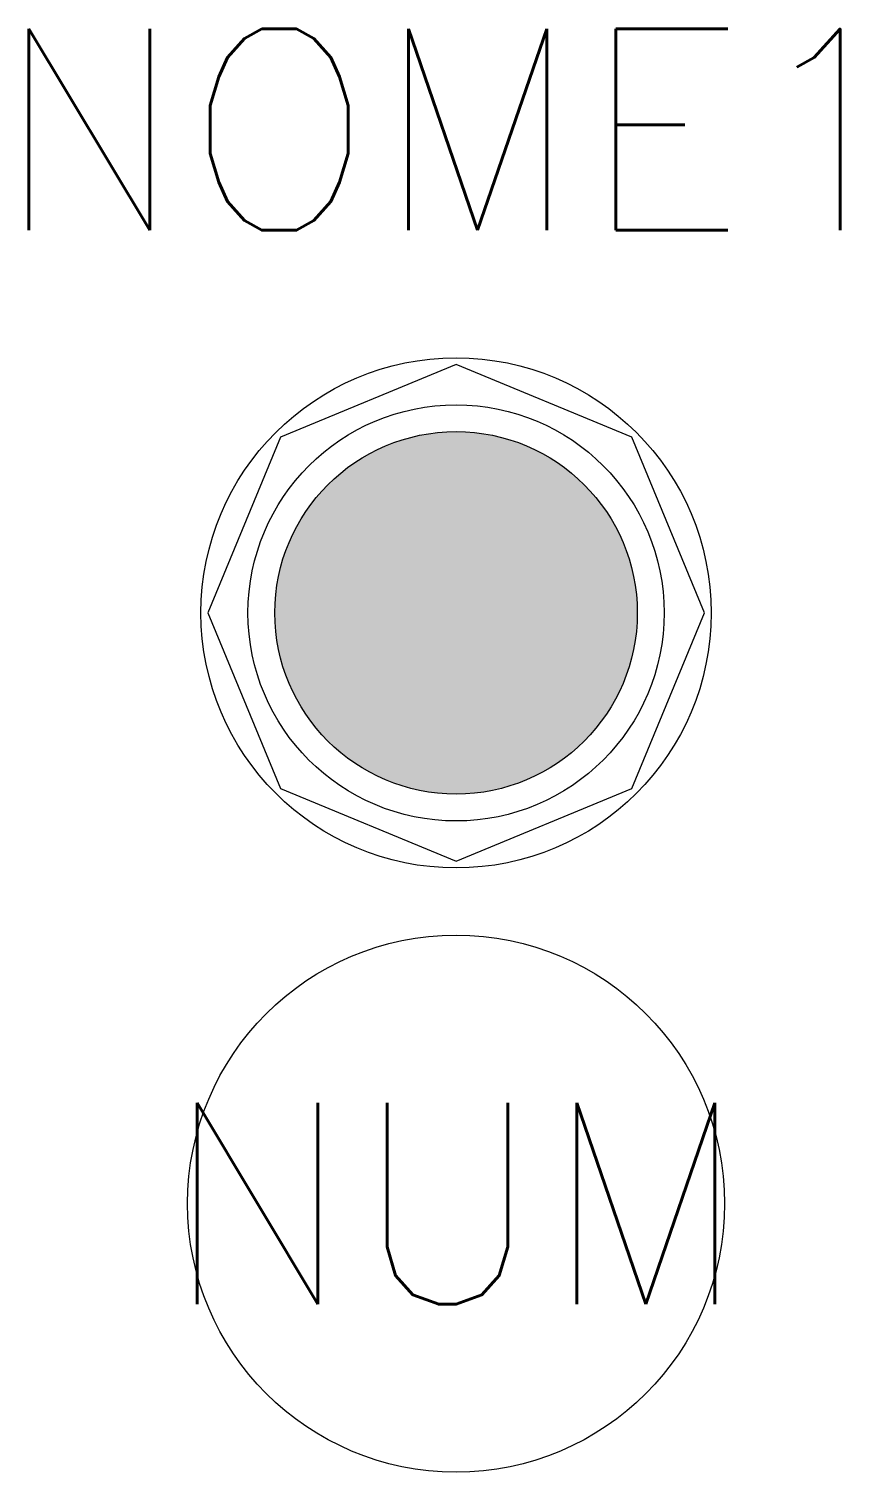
# Model space of a CAD drawing. Header units: millimetres. Extents: x -3.2 to 2.9, y -6.4 to 4.3.
import ezdxf
from ezdxf.enums import TextEntityAlignment as Align

# ---------------------------------------------------------------- set-up
doc = ezdxf.new("R2010")
doc.units = ezdxf.units.MM
doc.styles.add('Romans', font='romans.shx')

msp = doc.modelspace()

# ---------------------------------------------------------------- hatches: boundary and pattern name
h = msp.add_hatch(color=1)
h.paths.add_polyline_path([(0, 1.35), (0, 0), (1.35, 0, 0.414214)])
h.paths.add_polyline_path([(0, 0), (-1.35, 0, 0.414214), (0, -1.35)])
h = msp.add_hatch(color=1)
h.paths.add_polyline_path([(-1.35, 0), (0, 0), (0, 1.35, 0.414214)])
h.paths.add_polyline_path([(0, 0), (0, -1.35, 0.414214), (1.35, 0)])

# ---------------------------------------------------------------- linework, layer by layer
msp.add_lwpolyline([(0, -1.85), (1.308, -1.308), (1.85, 0), (1.308, 1.308), (0, 1.85), (-1.308, 1.308), (-1.85, 0), (-1.308, -1.308)], close=True)
for radius in [1.9, 1.55, 1.35]:
    msp.add_circle((0, 0), radius)
at = {"linetype": 'Continuous'}
msp.add_circle((0, -4.4), 2, dxfattribs=at)

# ---------------------------------------------------------------- texts
at = {"color": 7, "style": 'Romans', "flags": 4}
msp.add_attdef('NOME1', text='NOME1', height=1.5, dxfattribs=at).set_placement((0, 2.4), align=Align.BOTTOM_CENTER)
msp.add_attdef('NUM', text='NUM', height=1.5, dxfattribs=at).set_placement((0, -4.4), align=Align.MIDDLE_CENTER)

doc.saveas('drawing.dxf')
